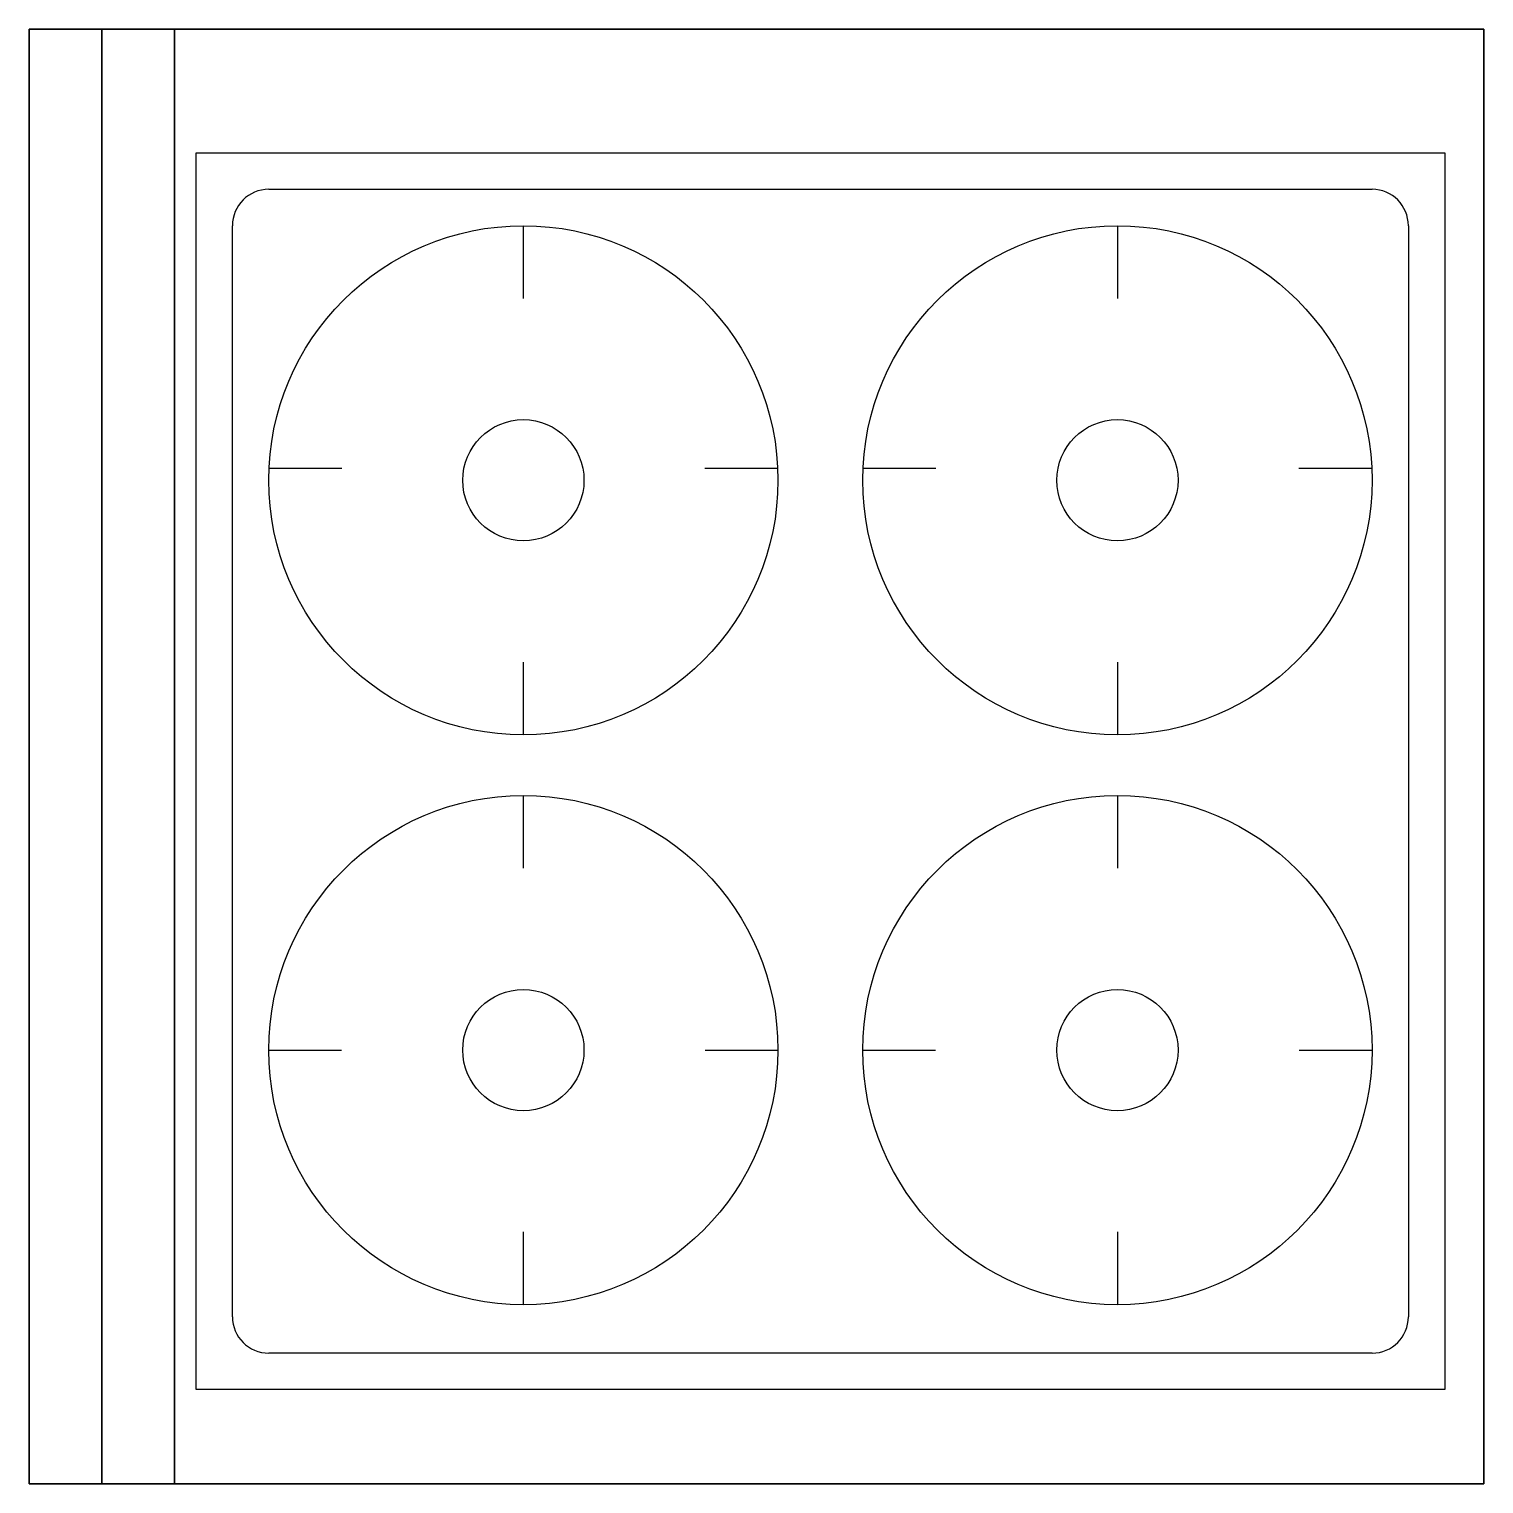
# Model space of a CAD drawing. Extents: x 0 to 60, y 0 to 60.
import ezdxf

# ---------------------------------------------------------------- set-up
doc = ezdxf.new("R2010")
doc.units = 0
doc.header["$LTSCALE"] = 48
doc.header["$MEASUREMENT"] = 0
doc.layers.get('0').update_dxf_attribs({"linetype": 'CONTINUOUS'})

msp = doc.modelspace()

# ---------------------------------------------------------------- linework, layer by layer
at = {"color": 0, "linetype": 'ByBlock', "extrusion": (1, 0, 0)}
for p, q in [((60, 0, 77), (60, 60, 77)), ((60, 60), (60, 0)), ((60, 2.9, 9), (60, 56, 9)), ((60, 56, 19.35), (60, 56, 9)), ((60, 56, 75.15), (60, 56, 66.15)), ((60, 2.9, 75.15), (60, 56, 75.15)), ((60, 56, 62.55), (60, 56, 27)), ((60, 2.9, 66.15), (60, 56, 66.15)), ((60, 2.9, 62.55), (60, 56, 62.55)), ((60, 56, 22.95), (60, 56, 19.35)), ((60, 2.9, 27), (60, 56, 27)), ((60, 2.9, 23.522), (60, 56, 23.522)), ((60, 54.65, 72.9), (60, 54.65, 68.4)), ((60, 5.15, 73.8), (60, 53.75, 73.8)), ((60, 53.75, 67.5), (60, 5.15, 67.5)), ((60, 4.25, 68.4), (60, 4.25, 72.9)), ((60, 2.9, 9), (60, 2.9, 19.35)), ((60, 2.9, 22.95), (60, 2.9, 23.522)), ((60, 2.9, 66.15), (60, 2.9, 75.15)), ((60, 2.9, 22.95), (60, 2.9, 19.35)), ((60, 2.9, 27), (60, 2.9, 62.55))]:
    msp.add_line(p, q, dxfattribs=at)
at = {"color": 0, "linetype": 'ByBlock'}
for p, q in [((6.885, 3.892, 80), (6.885, 54.892, 80)), ((6.885, 54.892, 80), (58.385, 54.892, 80)), ((58.385, 54.892, 80), (58.385, 3.892, 80)), ((9.885, 53.392, 80), (55.385, 53.392, 80)), ((8.385, 6.892, 80), (8.385, 51.892, 80)), ((20.385, 48.892, 80), (20.385, 51.892, 80)), ((44.885, 51.892, 80), (44.885, 48.892, 80)), ((56.885, 51.892, 80), (56.885, 6.892, 80)), ((9.897, 41.892, 80), (12.901, 41.892, 80)), ((27.868, 41.892, 80), (30.873, 41.892, 80)), ((34.397, 41.892, 80), (37.401, 41.892, 80)), ((52.368, 41.892, 80), (55.373, 41.892, 80)), ((20.385, 30.892, 80), (20.385, 33.892, 80)), ((44.885, 33.892, 80), (44.885, 30.892, 80)), ((20.385, 25.392, 80), (20.385, 28.392, 80)), ((44.885, 28.392, 80), (44.885, 25.392, 80)), ((9.885, 17.892, 80), (12.885, 17.892, 80)), ((27.885, 17.892, 80), (30.885, 17.892, 80)), ((34.385, 17.892, 80), (37.385, 17.892, 80)), ((52.385, 17.892, 80), (55.385, 17.892, 80)), ((20.385, 7.392, 80), (20.385, 10.392, 80)), ((44.885, 10.392, 80), (44.885, 7.392, 80)), ((55.385, 5.392, 80), (9.885, 5.392, 80)), ((58.385, 3.892, 80), (6.885, 3.892, 80))]:
    msp.add_line(p, q, dxfattribs=at)
at = {"color": 0, "linetype": 'ByBlock', "extrusion": (1, 0, 0)}
for centre in [(51.95, 70.65, 60), (46.55, 70.65, 60), (41.276, 70.65, 60), (35.876, 70.65, 60)]:
    msp.add_circle(centre, 1.8, dxfattribs=at)
at = {"color": 0, "linetype": 'ByBlock'}
for centre, radius in [((20.385, 41.392, 80), 10.5), ((44.885, 41.392, 80), 10.5), ((20.385, 41.392, 80), 2.5), ((44.885, 41.392, 80), 2.5), ((44.885, 41.392, 80), 2.5), ((44.885, 41.392, 80), 2.5), ((20.385, 17.892, 80), 10.5), ((44.885, 17.892, 80), 10.5), ((20.385, 17.892, 80), 2.5), ((44.885, 17.892, 80), 2.5)]:
    msp.add_circle(centre, radius, dxfattribs=at)
at = {"color": 0, "linetype": 'ByBlock', "extrusion": (1, 0, 0)}
for centre, start, end in [((53.75, 72.9, 60), 0, 90), ((53.75, 68.4, 60), 270, 0), ((5.15, 72.9, 60), 90, 180), ((5.15, 68.4, 60), 180, 270)]:
    msp.add_arc(centre, 0.9, start, end, dxfattribs=at)
at = {"color": 0, "linetype": 'ByBlock'}
for centre, start, end in [((9.885, 51.892, 80), 90, 180), ((55.385, 51.892, 80), 0, 90), ((9.885, 6.892, 80), 180, 270), ((55.385, 6.892, 80), 270, 0)]:
    msp.add_arc(centre, 1.5, start, end, dxfattribs=at)
for points in [[(0, 60), (60, 60), (60, 60, 77), (0, 60, 77)], [(0, 60, 80), (0, 60, 77), (60, 60, 77), (60, 60, 80)], [(0, 0), (0, 60), (0, 60, 89), (0, 0, 89)], [(0, 0, 89), (0, 60, 89), (3, 60, 89), (3, 0, 89)], [(6, 60, 80), (0, 60, 80), (0, 60, 89), (3, 60, 89)], [(3, 0, 89), (3, 60, 89), (6, 60, 80), (6, 0, 80)], [(6, 0, 80), (6, 60, 80), (60, 60, 80), (60, 0, 80)], [(60, 0, 77), (60, 60, 77), (60, 60, 80), (60, 0, 80)], [(60, 0), (60, 0, 77), (60, 60, 77), (60, 60)], [(0, 0), (60, 0), (60, 0, 77), (0, 0, 77)], [(0, 0, 80), (0, 0, 77), (60, 0, 77), (60, 0, 80)], [(6, 0, 80), (0, 0, 80), (0, 0, 89), (3, 0, 89)]]:
    msp.add_3dface(points, dxfattribs=at)

doc.saveas('drawing.dxf')
